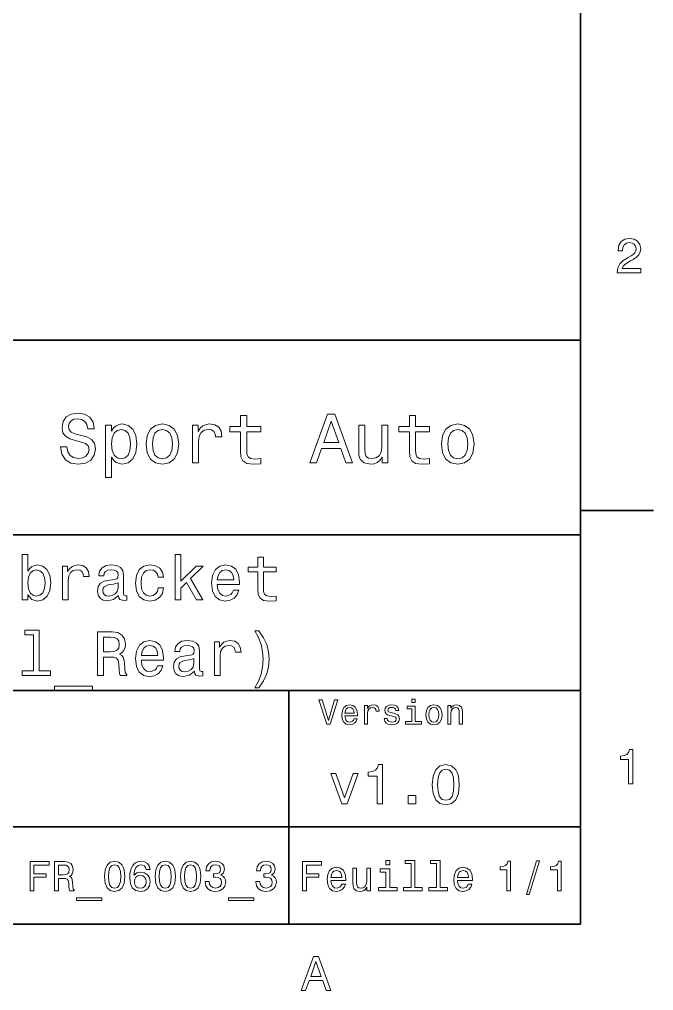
# Model space of a CAD drawing. Extents: x 0 to 297, y 0 to 210.
# Drawn here: x 229.3 to 294.5, y 3.2 to 103 of the extents above; entities that cross this region are included whole.
import ezdxf

# ---------------------------------------------------------------- set-up
doc = ezdxf.new("R2010")
doc.units = 0

msp = doc.modelspace()

# ---------------------------------------------------------------- linework, layer by layer
at = {"color": 7, "lineweight": 35}
for p, q in [((287, 10), (287, 200)), ((97, 70), (287, 70)), ((287, 70), (287, 10)), ((162, 50), (287, 50)), ((162, 34), (287, 34)), ((257, 10), (257, 34)), ((162, 20), (287, 20)), ((10, 10), (287, 10)), ((97, 10), (287, 10))]:
    msp.add_line(p, q, dxfattribs=at)
at = {"color": 7, "lineweight": 35, "ltscale": 0.1875}
msp.add_line((287, 52.5), (294.5, 52.5), dxfattribs=at)
at = {"color": 7, "lineweight": 13}
for points in [[(290.76947, 76.916786), (293.175079, 76.916786), (293.175079, 77.350502), (291.273773, 77.350502), (291.3797, 77.587532), (291.561249, 77.784218), (292.121033, 78.142288), (292.418579, 78.293587), (292.751434, 78.510445), (292.988464, 78.762604), (293.124634, 79.060158), (293.175079, 79.398056), (293.089355, 79.821686), (292.852325, 80.154541), (292.489197, 80.366356), (292.020172, 80.442001), (291.536041, 80.35627), (291.167877, 80.119232), (290.930847, 79.740997), (290.850159, 79.241714), (290.850159, 79.171112), (291.309082, 79.171112), (291.309082, 79.211456), (291.354462, 79.554398), (291.490631, 79.806557), (291.707489, 79.967941), (291.994965, 80.023415), (292.287476, 79.972984), (292.504333, 79.846901), (292.645538, 79.650215), (292.695984, 79.403099), (292.660675, 79.171112), (292.56485, 78.974426), (292.403473, 78.802956), (292.181549, 78.651657), (291.884003, 78.490273), (291.389771, 78.177589), (291.041779, 77.844742), (290.835022, 77.441284), (290.76947, 76.931915)], [(234.20462, 59.030979), (233.548996, 59.030979), (233.693085, 58.267288), (234.053314, 57.70533), (234.608078, 57.366714), (235.357361, 57.244236), (236.099426, 57.359509), (236.654175, 57.67651), (237.007202, 58.17363), (237.136902, 58.82925), (237.028824, 59.420029), (236.726227, 59.801872), (236.236313, 60.054031), (235.580704, 60.241352), (235.018738, 60.378242), (234.651306, 60.536743), (234.442368, 60.767288), (234.377533, 61.127522), (234.442368, 61.451729), (234.629684, 61.696686), (234.917877, 61.862389), (235.314133, 61.920029), (235.71759, 61.84798), (236.034592, 61.653458), (236.24353, 61.32925), (236.344391, 60.889767), (237, 60.889767), (237, 60.904179), (236.884735, 61.581409), (236.546112, 62.085732), (236.01297, 62.402737), (235.292511, 62.510807), (234.644104, 62.402737), (234.139771, 62.100143), (233.815567, 61.631844), (233.700287, 61.026657), (233.793961, 60.486309), (234.067734, 60.118874), (234.5, 59.873917), (235.09079, 59.6866), (235.674362, 59.520893), (236.113831, 59.362389), (236.380402, 59.131844), (236.47406, 58.757202), (236.387619, 58.375359), (236.164276, 58.087173), (235.825653, 57.907059), (235.386169, 57.849422), (234.896255, 57.928673), (234.521622, 58.159222), (234.283875, 58.533859)], [(252.05043, 60.579971), (252.05043, 58.64193), (252.093658, 58.015129), (252.29538, 57.582851), (252.698853, 57.330688), (253.383286, 57.244236), (254.132568, 57.280258), (254.132568, 57.827808), (253.585022, 57.78458), (253.087891, 57.842216), (252.82132, 58.022331), (252.706055, 58.324928), (252.684448, 58.75), (252.684448, 60.579971), (254.132568, 60.579971), (254.132568, 61.120316), (252.684448, 61.120316), (252.684448, 62.251438), (252.05043, 62.251438), (252.05043, 61.120316), (250.955322, 61.120316), (250.955322, 60.579971)], [(259.175781, 57.381123), (259.838623, 57.381123), (260.364563, 58.850864), (262.360229, 58.850864), (262.886169, 57.381123), (263.563416, 57.381123), (261.733429, 62.388329), (260.998566, 62.388329)], [(269.399109, 60.579971), (269.399109, 58.64193), (269.442352, 58.015129), (269.644073, 57.582851), (270.047546, 57.330688), (270.731995, 57.244236), (271.481262, 57.280258), (271.481262, 57.827808), (270.933716, 57.78458), (270.436584, 57.842216), (270.170013, 58.022331), (270.054749, 58.324928), (270.033142, 58.75), (270.033142, 60.579971), (271.481262, 60.579971), (271.481262, 61.120316), (270.033142, 61.120316), (270.033142, 62.251438), (269.399109, 62.251438), (269.399109, 61.120316), (268.304016, 61.120316), (268.304016, 60.579971)], [(238.786743, 60.652016), (238.786743, 61.25), (238.15274, 61.25), (238.15274, 55.882565), (238.786743, 55.882565), (238.786743, 57.971901), (239.010101, 57.633286), (239.262253, 57.409943), (239.896271, 57.244236), (240.50145, 57.381123), (240.976959, 57.791786), (241.286743, 58.440201), (241.402023, 59.319164), (241.286743, 60.190922), (240.976959, 60.839336), (240.50145, 61.242794), (239.896271, 61.386887), (239.550446, 61.343658), (239.255051, 61.206772), (239.002899, 60.976223)], [(242.338623, 59.311958), (242.453888, 58.432995), (242.785309, 57.78458), (243.311249, 57.381123), (244.017303, 57.244236), (244.716141, 57.381123), (245.242081, 57.777374), (245.573486, 58.425793), (245.695969, 59.311958), (245.573486, 60.190922), (245.242081, 60.846542), (244.716141, 61.242794), (244.017303, 61.386887), (243.311249, 61.242794), (242.785309, 60.839336), (242.453888, 60.190922)], [(247.100861, 57.381123), (247.734863, 57.381123), (247.734863, 59.592937), (247.799713, 60.12608), (247.994232, 60.507923), (248.311249, 60.738472), (248.736313, 60.817722), (249.053314, 60.767288), (249.291077, 60.623199), (249.435165, 60.378242), (249.485596, 60.046829), (250.126801, 60.046829), (250.040344, 60.630402), (249.802597, 61.048271), (249.406342, 61.30043), (248.865997, 61.386887), (248.498566, 61.32925), (248.181549, 61.185158), (247.900574, 60.940201), (247.677246, 60.608788), (247.677246, 61.25), (247.100861, 61.25)], [(260.595093, 59.463257), (261.365997, 61.667866), (262.136902, 59.463257)], [(267.194519, 61.25), (266.560516, 61.25), (266.560516, 59.016571), (266.488464, 58.497837), (266.279541, 58.123196), (265.955322, 57.892651), (265.530243, 57.820602), (265.19165, 57.878242), (264.975494, 58.051151), (264.853027, 58.346542), (264.824219, 58.764408), (264.824219, 61.25), (264.190186, 61.25), (264.190186, 58.706772), (264.211792, 58.195244), (264.348694, 57.770172), (264.766571, 57.381123), (265.436584, 57.244236), (265.796814, 57.294666), (266.106628, 57.424351), (266.373199, 57.647694), (266.589325, 57.971901), (266.589325, 57.381123), (267.194519, 57.381123)], [(272.698853, 59.311958), (272.814117, 58.432995), (273.145508, 57.78458), (273.671448, 57.381123), (274.377502, 57.244236), (275.076355, 57.381123), (275.602295, 57.777374), (275.933716, 58.425793), (276.056183, 59.311958), (275.933716, 60.190922), (275.602295, 60.846542), (275.076355, 61.242794), (274.377502, 61.386887), (273.671448, 61.242794), (273.145508, 60.839336), (272.814117, 60.190922)], [(239.788193, 57.8134), (239.363129, 57.907059), (239.053314, 58.195244), (238.858795, 58.663544), (238.793945, 59.319164), (238.858795, 59.967579), (239.053314, 60.435879), (239.363129, 60.716858), (239.788193, 60.817722), (240.177246, 60.716858), (240.48703, 60.428673), (240.681564, 59.960373), (240.753601, 59.319164), (240.681564, 58.67075), (240.48703, 58.195244), (240.177246, 57.907059)], [(242.98703, 59.319164), (243.05188, 59.967579), (243.253601, 60.435879), (243.57782, 60.72406), (244.017303, 60.824928), (244.449585, 60.72406), (244.773773, 60.443081), (244.97551, 59.967579), (245.047546, 59.319164), (244.97551, 58.663544), (244.773773, 58.188038), (244.449585, 57.899853), (244.017303, 57.806194), (243.57782, 57.899853), (243.253601, 58.188038), (243.05188, 58.663544)], [(273.34726, 59.319164), (273.412109, 59.967579), (273.613831, 60.435879), (273.938019, 60.72406), (274.377502, 60.824928), (274.809784, 60.72406), (275.134003, 60.443081), (275.335724, 59.967579), (275.407776, 59.319164), (275.335724, 58.663544), (275.134003, 58.188038), (274.809784, 57.899853), (274.377502, 57.806194), (273.938019, 57.899853), (273.613831, 58.188038), (273.412109, 58.663544)], [(230.182281, 43.842941), (230.603745, 43.343662), (231.180832, 43.181557), (231.725494, 43.304756), (232.159943, 43.674355), (232.432281, 44.264412), (232.536026, 45.048992), (232.432281, 45.833576), (232.153458, 46.417149), (231.725494, 46.780262), (231.180832, 46.909943), (230.610229, 46.741356), (230.376801, 46.533863), (230.182281, 46.255043), (230.182281, 47.960377), (229.611664, 47.960377), (229.611664, 43.304756), (230.182281, 43.304756)], [(245.335724, 43.304756), (245.906342, 43.304756), (245.906342, 44.530262), (246.502869, 45.107349), (247.527374, 43.304756), (248.169312, 43.304756), (246.891922, 45.502884), (248.201721, 46.786743), (247.481979, 46.786743), (245.906342, 45.217579), (245.906342, 47.960377), (245.335724, 47.960377)], [(233.76152, 43.304756), (234.332123, 43.304756), (234.332123, 45.295391), (234.390488, 45.775219), (234.565552, 46.118877), (234.850861, 46.32637), (235.233429, 46.397697), (235.518738, 46.352306), (235.732712, 46.222622), (235.862396, 46.002163), (235.907776, 45.703892), (236.484863, 45.703892), (236.407059, 46.229107), (236.193085, 46.60519), (235.836456, 46.832134), (235.350143, 46.909943), (235.019455, 46.85807), (234.734146, 46.728386), (234.481262, 46.507927), (234.280258, 46.209656), (234.280258, 46.786743), (233.76152, 46.786743)], [(239.519455, 43.758648), (239.519455, 43.739193), (239.551865, 43.518734), (239.649139, 43.363113), (240.057632, 43.239914), (240.375366, 43.291786), (240.375366, 43.732712), (240.239197, 43.713257), (240.057632, 43.79755), (240.025208, 44.056919), (240.025208, 45.859512), (239.947403, 46.319885), (239.720459, 46.644093), (239.324921, 46.838619), (238.767288, 46.909943), (238.222626, 46.832134), (237.820602, 46.611671), (237.567719, 46.268013), (237.483429, 45.814121), (237.483429, 45.775219), (237.995667, 45.775219), (238.041061, 46.04755), (238.183716, 46.242077), (238.417145, 46.358791), (238.747833, 46.404179), (239.065552, 46.371758), (239.292511, 46.274498), (239.42868, 46.105907), (239.47406, 45.872478), (239.44812, 45.600143), (239.344376, 45.463978), (239.085007, 45.399136), (238.598694, 45.347263), (238.041061, 45.230549), (237.645538, 45.023056), (237.412109, 44.698849), (237.340775, 44.219021), (237.405609, 43.791069), (237.606628, 43.473343), (237.930832, 43.272335), (238.378235, 43.201012), (238.981262, 43.337177)], [(243.572052, 45.632565), (244.136169, 45.632565), (244.01944, 46.151299), (243.740631, 46.559799), (243.306183, 46.812683), (242.742065, 46.909943), (242.119598, 46.780262), (241.646255, 46.417149), (241.347977, 45.827091), (241.244232, 45.036026), (241.341492, 44.251442), (241.633286, 43.66787), (242.093658, 43.304756), (242.722626, 43.181557), (243.280258, 43.27882), (243.714691, 43.551155), (244.01297, 43.979107), (244.142639, 44.549713), (243.597977, 44.549713), (243.500717, 44.1866), (243.319153, 43.914265), (243.059799, 43.745678), (242.742065, 43.693806), (242.346542, 43.778099), (242.061234, 44.037464), (241.886169, 44.458935), (241.827805, 45.055477), (241.886169, 45.63905), (242.067719, 46.06052), (242.359497, 46.319885), (242.742065, 46.410664), (243.079254, 46.352306), (243.332123, 46.203171), (243.500717, 45.956772)], [(249.66066, 44.880405), (251.943085, 44.880405), (251.949554, 45.146255), (251.845825, 45.891933), (251.560516, 46.44957), (251.106628, 46.786743), (250.503601, 46.909943), (249.913544, 46.780262), (249.459656, 46.417149), (249.167862, 45.827091), (249.064117, 45.048992), (249.161377, 44.251442), (249.453171, 43.66787), (249.900574, 43.304756), (250.484146, 43.181557), (250.989914, 43.26585), (251.404892, 43.486313), (251.709656, 43.836456), (251.88472, 44.303314), (251.320602, 44.303314), (251.203888, 44.043949), (251.035294, 43.849426), (250.555466, 43.693806), (250.185883, 43.765129), (249.907059, 43.992077), (249.725494, 44.361671), (249.66066, 44.86095)], [(253.829971, 46.18372), (253.829971, 44.439484), (253.868866, 43.875362), (254.05043, 43.486313), (254.413544, 43.259369), (255.029541, 43.181557), (255.703888, 43.213978), (255.703888, 43.706772), (255.21109, 43.66787), (254.763687, 43.719742), (254.523773, 43.881847), (254.420013, 44.154179), (254.400574, 44.536743), (254.400574, 46.18372), (255.703888, 46.18372), (255.703888, 46.670029), (254.400574, 46.670029), (254.400574, 47.688042), (253.829971, 47.688042), (253.829971, 46.670029), (252.844376, 46.670029), (252.844376, 46.18372)], [(231.952454, 45.048992), (231.887604, 44.46542), (231.71254, 44.037464), (231.433716, 43.778099), (231.083572, 43.693806), (230.701004, 43.778099), (230.42218, 44.037464), (230.247116, 44.458935), (230.188751, 45.048992), (230.247116, 45.632565), (230.42218, 46.054035), (230.701004, 46.306919), (231.083572, 46.397697), (231.433716, 46.306919), (231.71254, 46.04755), (231.887604, 45.626083)], [(249.66066, 45.360233), (249.731979, 45.807636), (249.907059, 46.138329), (250.172913, 46.33934), (250.523041, 46.410664), (250.866714, 46.33934), (251.132568, 46.138329), (251.294662, 45.807636), (251.353027, 45.360233)], [(239.454605, 44.523777), (239.376801, 44.1866), (239.169312, 43.927235), (238.858063, 43.758648), (238.475494, 43.700291), (238.229095, 43.732712), (238.054031, 43.836456), (237.943802, 44.018013), (237.911377, 44.270893), (237.937317, 44.497841), (238.041061, 44.659943), (238.456055, 44.841499), (238.981262, 44.919308), (239.454605, 45.074928)], [(230.778809, 39.706051), (230.778809, 36.010086), (229.605194, 36.010086), (229.605194, 35.530258), (232.516571, 35.530258), (232.516571, 36.010086), (231.349426, 36.010086), (231.349426, 40.185879), (229.884003, 40.185879), (229.884003, 39.706051)], [(237.34726, 35.530258), (237.950287, 35.530258), (237.950287, 37.430115), (238.566284, 37.430115), (239.020172, 37.41066), (239.305481, 37.319885), (239.46109, 37.105907), (239.52594, 36.723343), (239.55835, 36.139767), (239.59726, 35.757202), (239.675064, 35.530258), (240.355896, 35.530258), (240.355896, 35.653458), (240.206772, 35.835014), (240.154892, 36.172188), (240.109512, 36.898415), (239.999268, 37.4366), (239.850143, 37.605186), (239.616714, 37.728386), (239.876083, 37.890488), (240.057632, 38.117435), (240.174347, 38.402737), (240.213257, 38.746395), (240.122467, 39.291065), (239.863113, 39.699566), (239.43515, 39.945965), (238.851578, 40.030258), (237.34726, 40.030258)], [(253.940201, 34.278816), (254.407059, 34.992073), (254.737747, 35.698845), (254.932281, 36.431557), (254.997116, 37.209652), (254.932281, 37.981266), (254.737747, 38.720459), (254.407059, 39.427231), (253.940201, 40.140488), (253.531693, 40.140488), (253.894806, 39.453171), (254.154175, 38.726944), (254.309784, 37.974781), (254.368149, 37.209652), (254.309784, 36.444523), (254.154175, 35.685879), (253.888321, 34.966137), (253.531693, 34.278816)], [(238.682999, 39.479107), (239.078522, 39.440201), (239.357346, 39.317001), (239.53241, 39.090057), (239.590775, 38.733429), (239.52594, 38.357346), (239.350861, 38.130402), (239.052582, 38.013687), (238.644089, 37.981266), (237.950287, 37.981266), (237.950287, 39.479107)], [(241.853745, 37.105907), (244.136169, 37.105907), (244.142639, 37.371758), (244.03891, 38.117435), (243.753601, 38.675072), (243.299713, 39.012245), (242.696686, 39.135445), (242.106628, 39.005764), (241.65274, 38.642651), (241.360947, 38.052593), (241.257202, 37.274494), (241.354462, 36.476944), (241.646255, 35.893372), (242.093658, 35.530258), (242.677231, 35.407059), (243.182999, 35.491352), (243.597977, 35.711815), (243.90274, 36.061958), (244.077805, 36.528816), (243.513687, 36.528816), (243.396973, 36.269451), (243.228378, 36.074928), (242.74855, 35.919308), (242.378967, 35.990631), (242.100143, 36.217579), (241.918579, 36.587173), (241.853745, 37.086452)], [(247.32637, 35.98415), (247.32637, 35.964695), (247.35878, 35.744236), (247.456055, 35.588615), (247.864548, 35.465416), (248.182281, 35.517288), (248.182281, 35.958214), (248.046112, 35.938759), (247.864548, 36.023052), (247.832123, 36.282421), (247.832123, 38.085014), (247.754318, 38.545387), (247.527374, 38.869595), (247.131836, 39.064121), (246.574203, 39.135445), (246.029541, 39.057636), (245.627518, 38.837173), (245.374634, 38.493515), (245.290344, 38.039623), (245.290344, 38.000721), (245.802582, 38.000721), (245.847977, 38.273052), (245.990631, 38.467579), (246.22406, 38.584293), (246.554749, 38.629681), (246.872467, 38.59726), (247.099426, 38.5), (247.235596, 38.331409), (247.280975, 38.09798), (247.255035, 37.825645), (247.151291, 37.68948), (246.891922, 37.624638), (246.405609, 37.572765), (245.847977, 37.456051), (245.452454, 37.248558), (245.219025, 36.924351), (245.14769, 36.444523), (245.212524, 36.016571), (245.413544, 35.698845), (245.737747, 35.497837), (246.18515, 35.426514), (246.788177, 35.562679)], [(249.375351, 35.530258), (249.945953, 35.530258), (249.945953, 37.520893), (250.004318, 38.000721), (250.179382, 38.344379), (250.464691, 38.551872), (250.84726, 38.623199), (251.132568, 38.577808), (251.346542, 38.448124), (251.476227, 38.227665), (251.521606, 37.929394), (252.098694, 37.929394), (252.020889, 38.454609), (251.806915, 38.830692), (251.450287, 39.057636), (250.963974, 39.135445), (250.633286, 39.083572), (250.347977, 38.953888), (250.095093, 38.733429), (249.894089, 38.435158), (249.894089, 39.012245), (249.375351, 39.012245)], [(241.853745, 37.585735), (241.925064, 38.033138), (242.100143, 38.363831), (242.365997, 38.564842), (242.716125, 38.636166), (243.059799, 38.564842), (243.325653, 38.363831), (243.487747, 38.033138), (243.546112, 37.585735)], [(247.26152, 36.749279), (247.183716, 36.412102), (246.976227, 36.152737), (246.664978, 35.98415), (246.28241, 35.925793), (246.036011, 35.958214), (245.860947, 36.061958), (245.750717, 36.243515), (245.718292, 36.496395), (245.744232, 36.723343), (245.847977, 36.885445), (246.26297, 37.067001), (246.788177, 37.14481), (247.26152, 37.30043)], [(232.938034, 34.453888), (232.938034, 34), (236.841492, 34), (236.841492, 34.453888)], [(261.71109, 33.03458), (261.08429, 30.905619), (260.439484, 33.03458), (260.09726, 33.03458), (260.904175, 30.530979), (261.264404, 30.530979), (262.053314, 33.03458)], [(269.992798, 33.117435), (269.657776, 33.117435), (269.657776, 32.757202), (269.992798, 32.757202)], [(262.784576, 31.40634), (264.052582, 31.40634), (264.056183, 31.554033), (263.998566, 31.9683), (263.840057, 32.278099), (263.587891, 32.465416), (263.252869, 32.533859), (262.925079, 32.461815), (262.672913, 32.260086), (262.510803, 31.932276), (262.453156, 31.5), (262.507202, 31.056915), (262.669312, 30.732708), (262.917877, 30.530979), (263.242065, 30.462536), (263.523041, 30.509365), (263.753601, 30.631844), (263.922913, 30.826368), (264.020172, 31.085733), (263.706787, 31.085733), (263.641937, 30.941643), (263.548279, 30.833572), (263.281708, 30.747118), (263.076355, 30.786743), (262.921478, 30.912823), (262.820618, 31.118155), (262.784576, 31.395533)], [(262.784576, 31.672911), (262.824219, 31.921469), (262.921478, 32.105186), (263.069153, 32.216858), (263.263702, 32.256485), (263.45462, 32.216858), (263.602295, 32.105186), (263.692352, 31.921469), (263.724792, 31.672911)], [(264.794678, 30.530979), (265.111664, 30.530979), (265.111664, 31.636887), (265.144104, 31.903458), (265.241364, 32.094379), (265.399841, 32.209652), (265.612396, 32.249279), (265.770905, 32.224064), (265.889771, 32.152016), (265.961823, 32.029537), (265.98703, 31.863832), (266.307648, 31.863832), (266.264404, 32.155621), (266.145538, 32.364552), (265.947418, 32.490635), (265.677246, 32.533859), (265.49353, 32.505043), (265.335022, 32.432995), (265.194519, 32.310516), (265.082855, 32.144814), (265.082855, 32.465416), (264.794678, 32.465416)], [(267.791779, 31.658501), (267.485596, 31.730547), (267.258636, 31.8134), (267.182983, 31.982708), (267.20462, 32.101585), (267.280273, 32.188038), (267.40274, 32.242073), (267.579254, 32.263687), (267.748566, 32.242073), (267.881836, 32.177231), (267.968292, 32.079971), (268.004333, 31.950287), (268.314117, 31.950287), (268.314117, 31.957493), (268.260101, 32.191643), (268.112396, 32.375359), (267.881836, 32.490635), (267.579254, 32.533859), (267.273041, 32.490635), (267.049713, 32.371758), (266.90921, 32.195244), (266.865997, 31.971901), (266.898407, 31.755764), (266.999268, 31.604465), (267.164978, 31.496397), (267.406342, 31.420748), (267.759369, 31.334293), (267.975494, 31.244236), (268.033142, 31.17219), (268.054749, 31.064121), (268.022339, 30.930836), (267.935883, 30.829971), (267.79538, 30.765129), (267.608063, 30.743515), (267.409943, 30.765129), (267.265839, 30.840778), (267.168579, 30.963255), (267.128967, 31.132565), (266.822754, 31.132565), (266.873199, 30.844379), (267.020905, 30.635447), (267.255035, 30.509365), (267.579254, 30.462536), (267.917877, 30.509365), (268.166412, 30.635447), (268.317719, 30.837175), (268.371765, 31.100143), (268.332123, 31.327089), (268.220459, 31.481987), (268.036743, 31.582851)], [(269.981995, 30.79755), (269.981995, 32.400574), (269.167877, 32.400574), (269.167877, 32.130402), (269.664978, 32.130402), (269.664978, 30.79755), (269.016571, 30.79755), (269.016571, 30.530979), (270.637604, 30.530979), (270.637604, 30.79755)], [(271.087891, 31.496397), (271.145538, 31.056915), (271.311249, 30.732708), (271.574219, 30.530979), (271.927246, 30.462536), (272.276672, 30.530979), (272.539612, 30.729107), (272.705322, 31.053314), (272.766571, 31.496397), (272.705322, 31.935879), (272.539612, 32.263687), (272.276672, 32.461815), (271.927246, 32.533859), (271.574219, 32.461815), (271.311249, 32.260086), (271.145538, 31.935879)], [(271.412109, 31.5), (271.444519, 31.824207), (271.54538, 32.058357), (271.707489, 32.20245), (271.927246, 32.25288), (272.143372, 32.20245), (272.305481, 32.061958), (272.406342, 31.824207), (272.442352, 31.5), (272.406342, 31.17219), (272.305481, 30.934437), (272.143372, 30.790344), (271.927246, 30.743515), (271.707489, 30.790344), (271.54538, 30.934437), (271.444519, 31.17219)], [(273.350159, 30.530979), (273.667145, 30.530979), (273.667145, 31.647694), (273.699554, 31.903458), (273.804047, 32.090778), (273.966125, 32.206051), (274.182281, 32.249279), (274.355194, 32.213257), (274.463257, 32.115993), (274.517303, 31.95389), (274.535309, 31.737751), (274.535309, 30.530979), (274.852295, 30.530979), (274.852295, 31.802593), (274.837891, 32.058357), (274.773041, 32.270893), (274.560516, 32.465416), (274.229095, 32.533859), (274.04538, 32.508644), (273.890503, 32.440201), (273.757202, 32.324928), (273.65274, 32.170029), (273.65274, 32.465416), (273.350159, 32.465416)], [(291.909241, 24.416786), (292.368164, 24.416786), (292.368164, 27.942001), (292.025208, 27.942001), (291.934448, 27.634365), (291.752899, 27.427593), (291.475525, 27.306557), (291.092224, 27.266211), (291.092224, 26.90814), (291.909241, 26.90814)], [(266.100861, 22.360231), (266.625366, 22.360231), (266.625366, 26.38905), (266.233429, 26.38905), (266.129669, 26.037464), (265.92218, 25.801153), (265.605194, 25.662825), (265.167145, 25.616714), (265.167145, 25.207493), (266.100861, 25.207493)], [(271.755035, 24.314121), (271.841492, 23.409224), (272.112396, 22.763689), (272.544678, 22.371759), (273.144104, 22.244957), (273.737762, 22.371759), (274.170044, 22.763689), (274.43515, 23.409224), (274.527374, 24.314121), (274.43515, 25.213257), (274.325653, 25.570606), (274.170044, 25.864553), (273.737762, 26.256485), (273.144104, 26.38905), (272.544678, 26.256485), (272.112396, 25.858791), (271.841492, 25.213257)], [(262.469727, 22.360231), (263.005768, 22.360231), (264.135437, 25.455332), (263.610962, 25.455332), (262.740631, 22.959656), (261.853027, 25.455332), (261.322754, 25.455332)], [(272.30835, 24.314121), (272.354462, 25.011528), (272.498566, 25.51297), (272.757935, 25.806917), (273.144104, 25.910664), (273.524506, 25.806917), (273.783875, 25.51297), (273.927948, 25.011528), (273.97406, 24.314121), (273.927948, 23.610952), (273.783875, 23.10951), (273.524506, 22.815563), (273.144104, 22.717581), (272.757935, 22.815563), (272.498566, 23.10951), (272.354462, 23.610952)], [(269.276672, 22.360231), (270.072052, 22.360231), (270.072052, 23.219021), (269.276672, 23.219021)], [(230.414978, 13.428675), (230.817001, 13.428675), (230.817001, 14.807637), (232.079254, 14.807637), (232.079254, 15.166427), (230.817001, 15.166427), (230.817001, 16.065563), (232.368881, 16.065563), (232.368881, 16.428675), (230.414978, 16.428675)], [(232.939484, 13.428675), (233.341492, 13.428675), (233.341492, 14.695246), (233.752167, 14.695246), (234.054749, 14.682277), (234.244965, 14.621758), (234.348709, 14.479107), (234.391937, 14.224064), (234.413544, 13.835014), (234.439484, 13.579971), (234.491348, 13.428675), (234.945251, 13.428675), (234.945251, 13.510807), (234.845825, 13.631845), (234.811234, 13.856628), (234.780975, 14.340778), (234.707489, 14.699568), (234.608063, 14.81196), (234.452454, 14.894093), (234.625366, 15.002162), (234.746399, 15.153459), (234.824203, 15.34366), (234.850143, 15.572767), (234.789627, 15.93588), (234.616714, 16.208214), (234.331406, 16.372478), (233.942368, 16.428675), (232.939484, 16.428675)], [(233.829971, 16.061239), (234.093658, 16.035303), (234.279541, 15.953171), (234.396255, 15.801874), (234.435165, 15.564121), (234.391937, 15.313401), (234.275223, 15.162104), (234.07637, 15.084294), (233.804031, 15.06268), (233.341492, 15.06268), (233.341492, 16.061239)], [(238.066284, 14.894093), (238.131119, 14.215418), (238.33429, 13.731268), (238.658508, 13.43732), (239.108063, 13.342219), (239.553314, 13.43732), (239.877518, 13.731268), (240.07637, 14.215418), (240.145538, 14.894093), (240.07637, 15.568444), (239.994232, 15.836456), (239.877518, 16.056917), (239.553314, 16.350864), (239.108063, 16.450289), (238.658508, 16.350864), (238.33429, 16.052593), (238.131119, 15.568444)], [(238.481262, 14.894093), (238.515854, 15.417148), (238.623917, 15.793228), (238.818451, 16.013689), (239.108063, 16.091499), (239.393372, 16.013689), (239.587891, 15.793228), (239.695969, 15.417148), (239.730545, 14.894093), (239.695969, 14.366715), (239.587891, 13.990634), (239.393372, 13.770173), (239.108063, 13.696686), (238.818451, 13.770173), (238.623917, 13.990634), (238.515854, 14.366715)], [(242.747833, 15.620317), (242.66571, 15.970462), (242.47551, 16.229828), (242.181549, 16.394093), (241.801147, 16.450289), (241.546112, 16.420029), (241.325653, 16.337896), (241.131119, 16.203892), (240.966858, 16.013689), (240.837173, 15.775937), (240.742081, 15.486312), (240.681549, 15.144814), (240.664261, 14.760087), (240.733429, 14.146254), (240.945251, 13.701009), (241.286743, 13.432998), (241.753601, 13.342219), (242.172913, 13.42003), (242.492798, 13.623199), (242.700287, 13.943084), (242.773773, 14.349424), (242.700287, 14.760087), (242.501434, 15.075649), (242.194519, 15.274496), (241.814117, 15.34366), (241.403458, 15.257205), (241.096542, 15.010807), (241.161377, 15.486312), (241.299713, 15.82781), (241.511536, 16.030981), (241.805481, 16.100145), (242.021622, 16.065563), (242.185883, 15.974785), (242.293945, 15.823487), (242.350143, 15.620317)], [(243.270889, 14.894093), (243.335739, 14.215418), (243.53891, 13.731268), (243.863113, 13.43732), (244.312683, 13.342219), (244.757919, 13.43732), (245.082138, 13.731268), (245.280975, 14.215418), (245.350143, 14.894093), (245.280975, 15.568444), (245.198853, 15.836456), (245.082138, 16.056917), (244.757919, 16.350864), (244.312683, 16.450289), (243.863113, 16.350864), (243.53891, 16.052593), (243.335739, 15.568444)], [(243.685883, 14.894093), (243.720459, 15.417148), (243.828537, 15.793228), (244.023056, 16.013689), (244.312683, 16.091499), (244.597977, 16.013689), (244.792511, 15.793228), (244.900574, 15.417148), (244.935165, 14.894093), (244.900574, 14.366715), (244.792511, 13.990634), (244.597977, 13.770173), (244.312683, 13.696686), (244.023056, 13.770173), (243.828537, 13.990634), (243.720459, 14.366715)], [(245.873199, 14.894093), (245.938034, 14.215418), (246.141205, 13.731268), (246.465424, 13.43732), (246.914978, 13.342219), (247.360229, 13.43732), (247.684433, 13.731268), (247.883286, 14.215418), (247.952454, 14.894093), (247.883286, 15.568444), (247.801147, 15.836456), (247.684433, 16.056917), (247.360229, 16.350864), (246.914978, 16.450289), (246.465424, 16.350864), (246.141205, 16.052593), (245.938034, 15.568444)], [(246.288177, 14.894093), (246.322769, 15.417148), (246.430832, 15.793228), (246.625366, 16.013689), (246.914978, 16.091499), (247.200287, 16.013689), (247.394806, 15.793228), (247.502884, 15.417148), (247.53746, 14.894093), (247.502884, 14.366715), (247.394806, 13.990634), (247.200287, 13.770173), (246.914978, 13.696686), (246.625366, 13.770173), (246.430832, 13.990634), (246.322769, 14.366715)], [(248.427948, 14.371037), (248.427948, 14.340778), (248.497116, 13.925793), (248.700287, 13.614553), (249.020172, 13.415707), (249.443802, 13.342219), (249.893372, 13.415707), (250.230545, 13.605908), (250.446686, 13.908502), (250.52449, 14.297551), (250.489914, 14.552594), (250.394806, 14.760087), (250.239197, 14.92003), (250.031708, 15.036744), (250.312683, 15.270173), (250.412109, 15.641932), (250.34726, 15.979107), (250.161377, 16.23415), (249.858795, 16.394093), (249.443802, 16.450289), (249.054749, 16.381124), (248.756485, 16.190922), (248.561966, 15.888329), (248.497116, 15.486312), (248.497116, 15.456053), (248.881851, 15.456053), (248.916428, 15.73271), (249.028824, 15.931557), (249.210373, 16.052593), (249.465424, 16.095821), (249.690201, 16.061239), (249.854462, 15.970462), (249.953888, 15.823487), (249.992798, 15.62464), (249.953888, 15.412825), (249.850143, 15.270173), (249.668594, 15.183718), (249.422195, 15.157782), (249.253601, 15.162104), (249.253601, 14.820605), (249.465424, 14.829251), (249.737747, 14.790346), (249.940918, 14.6866), (250.061966, 14.518012), (250.105194, 14.297551), (250.057632, 14.04683), (249.932281, 13.860951), (249.733429, 13.744237), (249.469742, 13.705332), (249.197403, 13.748559), (248.998566, 13.878242), (248.873199, 14.085735), (248.825653, 14.371037)], [(253.632568, 14.371037), (253.632568, 14.340778), (253.701736, 13.925793), (253.904907, 13.614553), (254.224792, 13.415707), (254.648422, 13.342219), (255.097992, 13.415707), (255.435165, 13.605908), (255.651306, 13.908502), (255.729111, 14.297551), (255.694519, 14.552594), (255.599426, 14.760087), (255.443802, 14.92003), (255.236313, 15.036744), (255.517288, 15.270173), (255.616714, 15.641932), (255.55188, 15.979107), (255.365997, 16.23415), (255.0634, 16.394093), (254.648422, 16.450289), (254.259369, 16.381124), (253.96109, 16.190922), (253.766571, 15.888329), (253.701736, 15.486312), (253.701736, 15.456053), (254.086456, 15.456053), (254.121033, 15.73271), (254.233429, 15.931557), (254.414993, 16.052593), (254.670029, 16.095821), (254.894821, 16.061239), (255.059082, 15.970462), (255.158508, 15.823487), (255.197403, 15.62464), (255.158508, 15.412825), (255.054764, 15.270173), (254.873199, 15.183718), (254.626801, 15.157782), (254.458221, 15.162104), (254.458221, 14.820605), (254.670029, 14.829251), (254.942368, 14.790346), (255.145538, 14.6866), (255.266571, 14.518012), (255.309799, 14.297551), (255.262253, 14.04683), (255.136887, 13.860951), (254.938049, 13.744237), (254.674347, 13.705332), (254.402023, 13.748559), (254.203171, 13.878242), (254.07782, 14.085735), (254.030258, 14.371037)], [(258.414978, 13.428675), (258.817017, 13.428675), (258.817017, 14.807637), (260.079254, 14.807637), (260.079254, 15.166427), (258.817017, 15.166427), (258.817017, 16.065563), (260.368866, 16.065563), (260.368866, 16.428675), (258.414978, 16.428675)], [(267.389038, 16.532421), (266.98703, 16.532421), (266.98703, 16.100145), (267.389038, 16.100145)], [(269.572052, 16.212536), (269.572052, 13.748559), (268.789612, 13.748559), (268.789612, 13.428675), (270.73056, 13.428675), (270.73056, 13.748559), (269.952454, 13.748559), (269.952454, 16.532421), (268.975494, 16.532421), (268.975494, 16.212536)], [(272.174347, 16.212536), (272.174347, 13.748559), (271.391937, 13.748559), (271.391937, 13.428675), (273.332855, 13.428675), (273.332855, 13.748559), (272.554749, 13.748559), (272.554749, 16.532421), (271.57782, 16.532421), (271.57782, 16.212536)], [(279.416443, 13.428675), (279.809814, 13.428675), (279.809814, 16.450289), (279.515839, 16.450289), (279.438049, 16.1866), (279.28241, 16.009367), (279.044678, 15.905621), (278.716125, 15.871038), (278.716125, 15.564121), (279.416443, 15.564121)], [(281.42218, 13.026657), (281.720459, 13.026657), (282.766571, 16.510807), (282.463989, 16.510807)], [(284.621033, 13.428675), (285.014404, 13.428675), (285.014404, 16.450289), (284.720459, 16.450289), (284.642639, 16.1866), (284.48703, 16.009367), (284.249268, 15.905621), (283.920746, 15.871038), (283.920746, 15.564121), (284.621033, 15.564121)], [(242.354462, 14.345101), (242.306915, 14.072767), (242.185883, 13.865274), (241.991348, 13.726946), (241.749283, 13.683718), (241.494232, 13.726946), (241.299713, 13.860951), (241.174347, 14.068444), (241.135452, 14.340778), (241.17868, 14.60879), (241.299713, 14.81196), (241.498566, 14.941643), (241.766571, 14.989194), (242, 14.941643), (242.185883, 14.816283), (242.306915, 14.613112)], [(261.341492, 14.479107), (262.863098, 14.479107), (262.867432, 14.656341), (262.798279, 15.153459), (262.608063, 15.525217), (262.305481, 15.75), (261.903473, 15.832133), (261.510101, 15.745678), (261.207489, 15.503603), (261.01297, 15.110231), (260.943817, 14.591499), (261.008636, 14.059798), (261.203156, 13.67075), (261.501434, 13.428675), (261.890503, 13.346542), (262.227661, 13.402739), (262.504333, 13.549712), (262.707489, 13.783141), (262.824219, 14.09438), (262.44812, 14.09438), (262.370331, 13.92147), (262.257935, 13.791787), (261.938049, 13.688041), (261.69165, 13.735591), (261.505768, 13.886888), (261.384735, 14.133286), (261.341492, 14.466139)], [(261.341492, 14.798992), (261.389038, 15.097262), (261.505768, 15.317724), (261.682983, 15.45173), (261.916412, 15.49928), (262.145538, 15.45173), (262.322754, 15.317724), (262.430847, 15.097262), (262.469727, 14.798992)], [(265.400574, 15.75), (265.020172, 15.75), (265.020172, 14.409943), (264.976959, 14.098703), (264.851593, 13.873919), (264.657074, 13.735591), (264.402008, 13.692364), (264.198853, 13.726946), (264.069153, 13.830692), (263.995667, 14.007925), (263.978394, 14.258646), (263.978394, 15.75), (263.597992, 15.75), (263.597992, 14.224064), (263.610962, 13.917148), (263.693085, 13.662104), (263.943817, 13.428675), (264.345825, 13.346542), (264.561951, 13.376801), (264.747833, 13.454611), (264.907776, 13.588617), (265.037476, 13.783141), (265.037476, 13.428675), (265.400574, 13.428675)], [(267.376068, 13.748559), (267.376068, 15.672191), (266.399139, 15.672191), (266.399139, 15.347983), (266.995667, 15.347983), (266.995667, 13.748559), (266.21759, 13.748559), (266.21759, 13.428675), (268.162811, 13.428675), (268.162811, 13.748559)], [(274.353027, 14.479107), (275.874634, 14.479107), (275.878967, 14.656341), (275.809814, 15.153459), (275.619598, 15.525217), (275.317017, 15.75), (274.914978, 15.832133), (274.521606, 15.745678), (274.219025, 15.503603), (274.024506, 15.110231), (273.955322, 14.591499), (274.020172, 14.059798), (274.214691, 13.67075), (274.51297, 13.428675), (274.902008, 13.346542), (275.239197, 13.402739), (275.515839, 13.549712), (275.719025, 13.783141), (275.835724, 14.09438), (275.459656, 14.09438), (275.381836, 13.92147), (275.26944, 13.791787), (274.949554, 13.688041), (274.703186, 13.735591), (274.517303, 13.886888), (274.39624, 14.133286), (274.353027, 14.466139)], [(274.353027, 14.798992), (274.400574, 15.097262), (274.517303, 15.317724), (274.694519, 15.45173), (274.927948, 15.49928), (275.157074, 15.45173), (275.33429, 15.317724), (275.442352, 15.097262), (275.481262, 14.798992)], [(235.204605, 12.711096), (235.204605, 12.408502), (237.806915, 12.408502), (237.806915, 12.711096)], [(250.818451, 12.711096), (250.818451, 12.408502), (253.420746, 12.408502), (253.420746, 12.711096)], [(258.266846, 3.166787), (258.730835, 3.166787), (259.098999, 4.195605), (260.495972, 4.195605), (260.864105, 3.166787), (261.338165, 3.166787), (260.05719, 6.67183), (259.542786, 6.67183)], [(259.260376, 4.624279), (259.799988, 6.167507), (260.33963, 4.624279)]]:
    msp.add_lwpolyline(points, close=True, dxfattribs=at)

doc.saveas('drawing.dxf')
